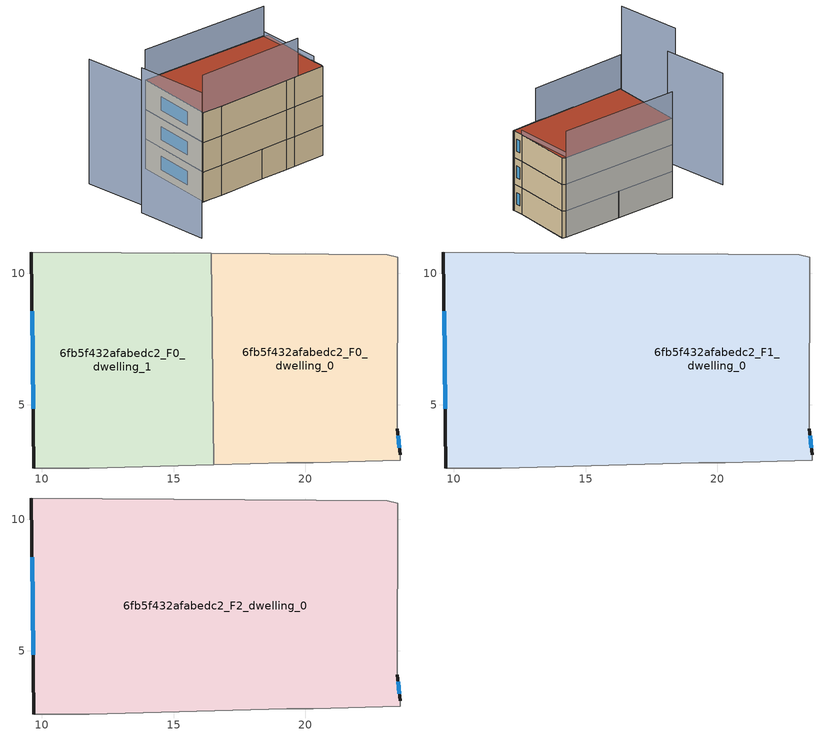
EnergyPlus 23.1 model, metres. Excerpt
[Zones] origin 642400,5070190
6fb5f432afabedc2_F0_dwelling_0
 floor ground (EU_floor_Construction): 23.6,2.9 23.6,3.1 23.51,4.1 23.51,10.61 23.11,10.71 16.44,10.76 16.53,2.73 19.3,2.8 20.3,2.8 z0
 wall outside (EU_wall_Construction): 23.51,4.1 23.6,3.1 z0:3
 wall adiabatic (EU_wall_Construction): 23.6,3.1 23.6,2.9 20.3,2.8 19.3,2.8 16.53,2.73 / 16.44,10.76 23.11,10.71 23.51,10.61 23.51,4.1 z0:3
 wall to 6fb5f432afabedc2_F0_dwelling_1 (EU_wall_Construction): 16.53,2.73 16.44,10.76 z0:3
 window (EU_Window_Construction): 23.53,3.83 23.58,3.38 z0.83:2.17
6fb5f432afabedc2_F0_dwelling_1
 floor ground (EU_floor_Construction): 16.53,2.73 16.44,10.76 9.6,10.81 9.69,2.6 11.8,2.6 z0
 wall outside (EU_wall_Construction): 9.69,2.6 9.6,10.81 z0:3
 wall adiabatic (EU_wall_Construction): 9.6,10.81 16.44,10.76 / 16.53,2.73 11.8,2.6 9.69,2.6 z0:3
 window (EU_Window_Construction): 9.67,4.86 9.62,8.55 z0.83:2.17
6fb5f432afabedc2_F1_dwelling_0
 floor to 6fb5f432afabedc2_F0_dwelling_0 (EU_floor_Construction): 23.6,2.9 23.6,3.1 23.5,4.1 23.51,10.61 23.11,10.71 16.44,10.76 16.53,2.73 19.3,2.8 20.3,2.8 z3
 floor to 6fb5f432afabedc2_F0_dwelling_1 (EU_floor_Construction): 16.53,2.73 16.44,10.76 9.6,10.81 9.69,2.6 11.8,2.6 z3
 wall outside (EU_wall_Construction): 9.69,2.6 9.6,10.81 / 23.51,4.1 23.6,3.1 z3:6
 wall adiabatic (EU_wall_Construction): 23.6,3.1 23.6,2.9 20.3,2.8 19.3,2.8 11.8,2.6 9.69,2.6 / 9.6,10.81 23.11,10.71 23.51,10.61 23.51,4.1 z3:6
 window (EU_Window_Construction): 9.67,4.86 9.62,8.55 / 23.53,3.83 23.58,3.38 z3.83:5.17
6fb5f432afabedc2_F2_dwelling_0
 floor to 6fb5f432afabedc2_F1_dwelling_0 (EU_floor_Construction): 23.6,2.9 23.6,3.1 23.5,4.1 23.51,10.61 23.11,10.71 9.6,10.81 9.69,2.6 11.8,2.6 19.3,2.8 20.3,2.8 z6
 wall outside (EU_wall_Construction): 9.69,2.6 9.6,10.81 / 23.51,4.1 23.6,3.1 z6:9
 wall adiabatic (EU_wall_Construction): 23.6,3.1 23.6,2.9 20.3,2.8 19.3,2.8 11.8,2.6 9.69,2.6 / 9.6,10.81 23.11,10.71 23.51,10.61 23.51,4.1 z6:9
 window (EU_Window_Construction): 9.67,4.86 9.62,8.55 / 23.53,3.83 23.58,3.38 z6.83:8.17
 roof outside (EU_roof_Construction): 23.51,10.61 23.51,4.1 23.6,3.1 23.6,2.9 20.3,2.8 19.3,2.8 11.8,2.6 9.69,2.6 9.6,10.81 23.11,10.71 z9
shading: 9.64,2.62 20.68,2.83 z0:12.8; 4.09,4.41 5.27,-2.65 z0:14.7; 3.89,11.71 5.22,4.62 z0:12.6; 23.11,10.71 9.6,10.81 z0:12; 23.51,4.1 23.03,10.57 z0:9.5
[Building]
EU S2 Campaign: North Axis=0; Terrain=City; Solar Distribution=FullExterior
[Site:Location]
Lyon-Bron: Latitude=45.75; Longitude=5; Time Zone=1; Elevation=198
[SizingPeriod:WeatherFileDays]
AnnualSizingPeriod: Begin Month=1; Begin Day of Month=1; End Month=12; End Day of Month=31; Day of Week for Start Day=Monday; Use Weather File Daylight Saving Period=No; Use Weather File Rain and Snow Indicators=No
[MATERIAL]
EU_InternalMass_Material: Roughness=MediumRough; Thickness=0.1; Conductivity=1; Density=1800; Specific Heat=900; Thermal Absorptance=0.9; Solar Absorptance=0.7; Visible Absorptance=0.7
[MATERIAL:NOMASS] Roughness=MediumRough; Thermal Absorptance=0.9; Solar Absorptance=0.7; Visible Absorptance=0.7
Name | Thermal Resistance
EU_wall_NoMass | 0.87146
EU_roof_NoMass | 0.842276
EU_floor_NoMass | 0.496999
[WINDOWMATERIAL:SIMPLEGLAZINGSYSTEM]
EU_Window_SimpleGlazing: UFactor=2.2525; Solar Heat Gain Coefficient=0.76; Visible Transmittance=0.76
[CONSTRUCTION]
EU_wall_Construction: EU_wall_NoMass
EU_roof_Construction: EU_roof_NoMass
EU_floor_Construction: EU_floor_NoMass
EU_InternalMass_Construction: EU_InternalMass_Material
EU_Window_Construction: EU_Window_SimpleGlazing
[ZONE] Type=1; Multiplier=1; Ceiling Height=autocalculate; Floor Area=autocalculate; Part of Total Floor Area=Yes
Name | Volume
6fb5f432afabedc2_F0_dwelling_0 | 166.982
6fb5f432afabedc2_F1_dwelling_0 | 333.948
6fb5f432afabedc2_F2_dwelling_0 | 333.956
6fb5f432afabedc2_F0_dwelling_1 | 166.972
[INTERNALMASS] Construction=EU_InternalMass_Construction
Name | Zone or ZoneList | Surface Area
6fb5f432afabedc2_F0_dwelling_0_EU_InternalMass | 6fb5f432afabedc2_F0_dwelling_0 | 55.6603
6fb5f432afabedc2_F0_dwelling_1_EU_InternalMass | 6fb5f432afabedc2_F0_dwelling_1 | 55.6575
6fb5f432afabedc2_F1_dwelling_0_EU_InternalMass | 6fb5f432afabedc2_F1_dwelling_0 | 111.319
6fb5f432afabedc2_F2_dwelling_0_EU_InternalMass | 6fb5f432afabedc2_F2_dwelling_0 | 111.319
[OTHEREQUIPMENT] Fuel Type=Electricity; Design Level Calculation Method=Watts/Area; Power per Zone Floor Area=1; Fraction Latent=0; Fraction Radiant=0; Fraction Lost=0; Carbon Dioxide Generation Rate=0; EndUse Subcategory=EU_Step8_InternalGains
Name | Zone or ZoneList or Space or SpaceList | Schedule
EU_Step8_InternalGain_6fb5f432afabedc2_F0_dwelling_0_f000 | 6fb5f432afabedc2_F0_dwelling_0 | EU_Step8_GainSchedule_6fb5f432afabedc2_F0_dwelling_0_f000
EU_Step8_InternalGain_6fb5f432afabedc2_F0_dwelling_1_f000 | 6fb5f432afabedc2_F0_dwelling_1 | EU_Step8_GainSchedule_6fb5f432afabedc2_F0_dwelling_1_f000
EU_Step8_InternalGain_6fb5f432afabedc2_F1_dwelling_0_f000 | 6fb5f432afabedc2_F1_dwelling_0 | EU_Step8_GainSchedule_6fb5f432afabedc2_F1_dwelling_0_f000
EU_Step8_InternalGain_6fb5f432afabedc2_F2_dwelling_0_f000 | 6fb5f432afabedc2_F2_dwelling_0 | EU_Step8_GainSchedule_6fb5f432afabedc2_F2_dwelling_0_f000
[ZONEVENTILATION:DESIGNFLOWRATE] Schedule=EU_AlwaysOn; Design Flow Rate Calculation Method=AirChanges/Hour; Air Changes per Hour=0.425; Ventilation Type=Natural; Fan Pressure Rise=0; Fan Total Efficiency=1; Constant Term Coefficient=1; Temperature Term Coefficient=0; Velocity Term Coefficient=0; Velocity Squared Term Coefficient=0; Minimum Indoor Temperature=-100; Maximum Indoor Temperature=100; Delta Temperature=-100; Minimum Outdoor Temperature=-100; Maximum Outdoor Temperature=100; Maximum Wind Speed=40
Name | Zone or ZoneList or Space or SpaceList
EU_ConstantAir_6fb5f432afabedc2_F0_dwelling_0 | 6fb5f432afabedc2_F0_dwelling_0
EU_ConstantAir_6fb5f432afabedc2_F0_dwelling_1 | 6fb5f432afabedc2_F0_dwelling_1
EU_ConstantAir_6fb5f432afabedc2_F1_dwelling_0 | 6fb5f432afabedc2_F1_dwelling_0
EU_ConstantAir_6fb5f432afabedc2_F2_dwelling_0 | 6fb5f432afabedc2_F2_dwelling_0
[HVACTEMPLATE:THERMOSTAT] Constant Heating Setpoint=20; Constant Cooling Setpoint=50
EU_HeatOnly_6fb5f432afabedc2_F0_dwelling_0; EU_HeatOnly_6fb5f432afabedc2_F0_dwelling_1; EU_HeatOnly_6fb5f432afabedc2_F1_dwelling_0; EU_HeatOnly_6fb5f432afabedc2_F2_dwelling_0
[HVACTEMPLATE:ZONE:IDEALLOADSAIRSYSTEM] System Availability Schedule=EU_AlwaysOn; Maximum Heating Supply Air Temperature=50; Minimum Cooling Supply Air Temperature=13; Maximum Heating Supply Air Humidity Ratio=0.0156; Minimum Cooling Supply Air Humidity Ratio=0.0077; Heating Limit=NoLimit; Cooling Limit=NoLimit; Heating Availability Schedule=EU_AlwaysOn; Cooling Availability Schedule=EU_CoolingOff; Dehumidification Control Type=ConstantSensibleHeatRatio; Cooling Sensible Heat Ratio=0.7; Dehumidification Setpoint=60; Humidification Control Type=None; Humidification Setpoint=30; Outdoor Air Method=None; Outdoor Air Flow Rate per Person=0.00944; Outdoor Air Flow Rate per Zone Floor Area=0; Outdoor Air Flow Rate per Zone=0; Demand Controlled Ventilation Type=None; Outdoor Air Economizer Type=NoEconomizer; Heat Recovery Type=None; Sensible Heat Recovery Effectiveness=0.7; Latent Heat Recovery Effectiveness=0.65
Name | Template Thermostat
6fb5f432afabedc2_F0_dwelling_0 | EU_HeatOnly_6fb5f432afabedc2_F0_dwelling_0
6fb5f432afabedc2_F0_dwelling_1 | EU_HeatOnly_6fb5f432afabedc2_F0_dwelling_1
6fb5f432afabedc2_F1_dwelling_0 | EU_HeatOnly_6fb5f432afabedc2_F1_dwelling_0
6fb5f432afabedc2_F2_dwelling_0 | EU_HeatOnly_6fb5f432afabedc2_F2_dwelling_0
[SIZING:ZONE] Zone Cooling Design Supply Air Temperature Input Method=SupplyAirTemperature; Zone Cooling Design Supply Air Temperature=13; Zone Heating Design Supply Air Temperature Input Method=SupplyAirTemperature; Zone Heating Design Supply Air Temperature=50; Zone Cooling Design Supply Air Humidity Ratio=0.008; Zone Heating Design Supply Air Humidity Ratio=0.008; Cooling Design Air Flow Method=DesignDay; Cooling Design Air Flow Rate=0; Cooling Minimum Air Flow per Zone Floor Area=0.000762; Cooling Minimum Air Flow=0; Cooling Minimum Air Flow Fraction=0.2; Heating Design Air Flow Method=DesignDay; Heating Design Air Flow Rate=0; Heating Maximum Air Flow per Zone Floor Area=0.002032; Heating Maximum Air Flow=0.141576; Heating Maximum Air Flow Fraction=0.3; Account for Dedicated Outdoor Air System=No; Dedicated Outdoor Air System Control Strategy=NeutralSupplyAir; Dedicated Outdoor Air Low Setpoint Temperature for Design=autosize; Dedicated Outdoor Air High Setpoint Temperature for Design=autosize; Zone Load Sizing Method=Sensible Load Only No Latent Load; Zone Latent Cooling Design Supply Air Humidity Ratio Input Method=HumidityRatioDifference; Zone Cooling Design Supply Air Humidity Ratio Difference=0.005; Zone Latent Heating Design Supply Air Humidity Ratio Input Method=HumidityRatioDifference; Zone Humidification Design Supply Air Humidity Ratio Difference=0.005
6fb5f432afabedc2_F0_dwelling_0; 6fb5f432afabedc2_F0_dwelling_1; 6fb5f432afabedc2_F1_dwelling_0; 6fb5f432afabedc2_F2_dwelling_0
[SCHEDULE:CONSTANT]
Name | Hourly Value
EU_AlwaysOn | 1
EU_CoolingOff | 0
[SCHEDULE:FILE] Column Number=1; Rows to Skip at Top=0; Number of Hours of Data=8760; Column Separator=Comma; Interpolate to Timestep=No; Minutes per Item=60; Adjust Schedule for Daylight Savings=Yes
Name | File
EU_Step8_GainSchedule_6fb5f432afabedc2_F0_dwelling_0_f000 | ../../schedules/6fb5f432afabedc2/6fb5f432afabedc2_F0_dwelling_0_f000_gain.csv
EU_Step8_GainSchedule_6fb5f432afabedc2_F0_dwelling_1_f000 | ../../schedules/6fb5f432afabedc2/6fb5f432afabedc2_F0_dwelling_1_f000_gain.csv
EU_Step8_GainSchedule_6fb5f432afabedc2_F1_dwelling_0_f000 | ../../schedules/6fb5f432afabedc2/6fb5f432afabedc2_F1_dwelling_0_f000_gain.csv
EU_Step8_GainSchedule_6fb5f432afabedc2_F2_dwelling_0_f000 | ../../schedules/6fb5f432afabedc2/6fb5f432afabedc2_F2_dwelling_0_f000_gain.csv
